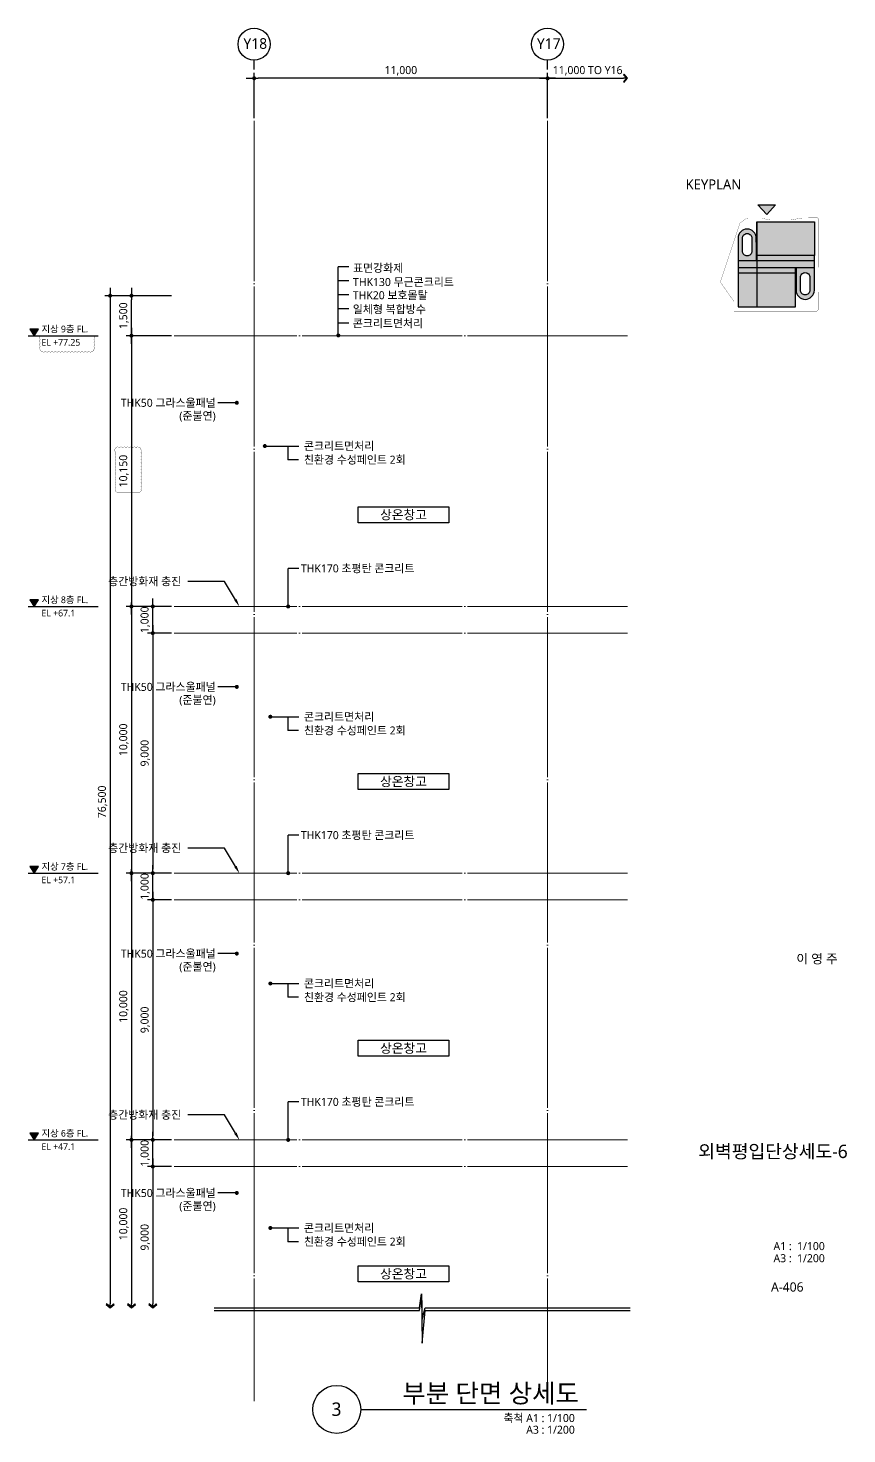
# Model space of a CAD drawing. Header units: millimetres. Extents: x -420989 to -259189, y -1306565 to -1134794.
# Drawn here: x -289897 to -259206, y -1306565 to -1253862 of the extents above; entities that cross this region are included whole.
import ezdxf
from ezdxf.enums import TextEntityAlignment as Align

# ---------------------------------------------------------------- set-up
doc = ezdxf.new("R2010")
doc.units = ezdxf.units.MM
doc.header["$LTSCALE"] = 100
doc.header["$MEASUREMENT"] = 0
for name, pattern in [('CEN', [62, 60, -1, 0, -1]), ('DASHDOTX2', [2, 1, -0.5, 0, -0.5]), ('PHANTOM', [63.5, 31.75, -6.35, 6.35, -6.35, 6.35, -6.35])]:
    doc.linetypes.add(name, pattern=pattern)
doc.layers.get('0').update_dxf_attribs({"linetype": 'CONTINUOUS'})
for name, color, linetype, lineweight in [('A-AXIS-BUBL', 7, 'CONTINUOUS', 25), ('A-AXIS-LINE', 1, 'CEN', 15), ('A-BOND-LIN1', 4, 'DASHDOTX2', 25), ('A-BORD-TEXT', 3, 'CONTINUOUS', 25), ('A-MKXS-TEXT1', 3, 'CONTINUOUS', 25), ('A-MKXX-NAME', 3, 'CONTINUOUS', 25), ('A-MKXX-SYMB', 7, 'CONTINUOUS', 25), ('A-XXXX-SYMB', 7, 'CONTINUOUS', 25), ('A-XXXX-TXT1', 3, 'CONTINUOUS', 25), ('A-XXXX-TXT2', 3, 'CONTINUOUS', 25), ('REV-202205', 20, 'CONTINUOUS', 25)]:
    doc.layers.add(name, color=color, linetype=linetype, lineweight=lineweight)
for name, color, linetype in [('A-DIMS', 7, 'CONTINUOUS'), ('A-MKXS-LEAD', 7, 'CONTINUOUS'), ('A-XXXX-SOLD', 252, 'CONTINUOUS'), ('AA-SYMB', 1, 'CONTINUOUS'), ('SYMB', 7, 'CONTINUOUS'), ('TEXT', 4, 'CONTINUOUS'), ('색상', 7, 'CONTINUOUS')]:
    doc.layers.add(name, color=color, linetype=linetype)
doc.styles.add('HY울릉도L', font='')
doc.styles.add('맑은고딕', font='malgun.ttf')
doc.styles.get('HY울릉도L').set_extended_font_data('HYwulM')
doc.dimstyles.new('CDIM', dxfattribs={"dimtxt": 3, "dimasz": 1.5, "dimexe": 2, "dimexo": 1, "dimgap": 1, "dimtad": 1, "dimdec": 0, "dimrnd": 0.5, "dimzin": 0, "dimdsep": 32, "dimlunit": 6, "dimtxsty": 'HY울릉도L', "dimblk1": '_CIDOT', "dimblk2": '_CIDOT', "dimsah": 1, "dimcen": 5.5, "dimclrd": 2, "dimclre": 2, "dimclrt": 7, "dimadec": 0, "dimazin": 0, "dimtfac": 1, "dimtdec": 0, "dimtix": 1, "dimtmove": 2, "dimatfit": 1, "dimldrblk": '_CIDOT', "dimfxl": 1, "dimtolj": 1, "dimtzin": 0, "dimlwd": -1, "dimarcsym": 0})

# ---------------------------------------------------------------- blocks, each defined once
blk = doc.blocks.new('입단면LEVEL1')
at = {"layer": 'SYMB', "linetype": 'ByBlock'}
blk.add_line((0, 0), (26.26, 0), dxfattribs=at)
blk.add_lwpolyline([(0.64, 2.5), (2.24, 0), (3.84, 2.5)], close=True, dxfattribs=at)
blk.add_solid([(0.64, 2.5), (3.84, 2.5), (2.24, 0)], dxfattribs=at)
at = {"layer": 'TEXT', "style": '맑은고딕'}
for tag, p in [('층레벨', (5.03, 1.28)), ('LEVEL', (5.85, -2.99))]:
    blk.add_attdef(tag, p, '', height=2.5, dxfattribs=at)
blk = doc.blocks.new('A$C0A9F2FD3')
at = {"layer": 'A-MKXS-LEAD'}
blk.add_lwpolyline([(-147, 255), (-559, 945), (-1927, 945)], dxfattribs=at)
blk.add_lwpolyline([(3, -5, 0, 100, 0), (-147, 255, 100, 100, 0)], format="xyseb", dxfattribs=at)
at = {"layer": 'A-MKXS-TEXT1', "style": '맑은고딕'}
blk.add_text('층간방화재 충진', height=300, dxfattribs=at).set_placement((-4919, 945), align=Align.MIDDLE_LEFT)
blk = doc.blocks.new('_CIDOT')
at = {"color": 0, "linetype": 'ByBlock'}
blk.add_line((2, 0), (-1, 0), dxfattribs=at)
at = {"color": 0, "linetype": 'ByBlock', "const_width": 0.5}
blk.add_lwpolyline([(-0.25, 0, 1), (0.25, 0, 1)], format="xyb", close=True, dxfattribs=at)
blk = doc.blocks.new('*D307')
at = {"layer": 'A-DIMS', "lineweight": -2, "transparency": 16777216}
for p, q in [((-284524, -1275544), (-286224, -1275544)), ((-284524, -1285544), (-286224, -1285544))]:
    blk.add_line(p, q, dxfattribs=at)
at = {"layer": 'A-DIMS', "transparency": 16777216}
blk.add_line((-286024, -1275694), (-286024, -1285394), dxfattribs=at)
at = {"layer": 'A-DIMS', "transparency": 16777216, "xscale": 150, "yscale": 150, "zscale": 150}
for p, rotation in [((-286024, -1275544), 90), ((-286024, -1285544), 270)]:
    blk.add_blockref('_CIDOT', p, dxfattribs=dict(at, rotation=rotation))
at = {"layer": 'A-DIMS', "color": 3, "transparency": 16777216, "insert": (-286305, -1280544), "char_height": 300, "attachment_point": 5, "rotation": 90, "style": '맑은고딕'}
blk.add_mtext('\\A1;10,000', dxfattribs=at)
blk = doc.blocks.new('ARROW2')
blk.add_lwpolyline([(-1, 0.87), (-0.26, 0), (-1, -0.87), (-0.85, -1), (0, 0), (-0.85, 1)], close=True)
for points in [[(-1, 0.87), (-0.85, 1), (-0.26, 0), (0, 0)], [(-0.26, 0), (0, 0), (-1, -0.87), (-0.85, -1)]]:
    blk.add_solid(points)
at = {"layer": 'A-XXXX-SYMB'}
blk.add_line((0, 0), (-1, 0), dxfattribs=at)
blk = doc.blocks.new('*D308')
at = {"layer": 'A-DIMS', "lineweight": -2, "transparency": 16777216}
blk.add_line((-284524, -1263895), (-287024, -1263895), dxfattribs=at)
at = {"layer": 'A-DIMS', "transparency": 16777216}
blk.add_line((-286824, -1264045), (-286824, -1301694), dxfattribs=at)
at = {"layer": 'A-DIMS', "transparency": 16777216, "xscale": 150, "yscale": 150, "zscale": 150}
for name, p, rotation in [('_CIDOT', (-286824, -1263895), 90), ('ARROW2', (-286824, -1301844), 270)]:
    blk.add_blockref(name, p, dxfattribs=dict(at, rotation=rotation))
at = {"layer": 'A-DIMS', "color": 3, "transparency": 16777216, "insert": (-287105, -1282870), "char_height": 300, "attachment_point": 5, "rotation": 90, "style": '맑은고딕'}
blk.add_mtext('\\A1;76,500', dxfattribs=at)
blk = doc.blocks.new('*D309')
at = {"layer": 'A-DIMS', "lineweight": -2, "transparency": 16777216}
for p, q in [((-284524, -1285544), (-286224, -1285544)), ((-284524, -1295544), (-286224, -1295544))]:
    blk.add_line(p, q, dxfattribs=at)
at = {"layer": 'A-DIMS', "transparency": 16777216}
blk.add_line((-286024, -1285694), (-286024, -1295394), dxfattribs=at)
at = {"layer": 'A-DIMS', "transparency": 16777216, "xscale": 150, "yscale": 150, "zscale": 150}
for p, rotation in [((-286024, -1285544), 90), ((-286024, -1295544), 270)]:
    blk.add_blockref('_CIDOT', p, dxfattribs=dict(at, rotation=rotation))
at = {"layer": 'A-DIMS', "color": 3, "transparency": 16777216, "insert": (-286305, -1290544), "char_height": 300, "attachment_point": 5, "rotation": 90, "style": '맑은고딕'}
blk.add_mtext('\\A1;10,000', dxfattribs=at)
blk = doc.blocks.new('*D310')
at = {"layer": 'A-DIMS', "transparency": 16777216}
for p, q in [((-285224, -1295394), (-285224, -1295244)), ((-285224, -1296544), (-285224, -1295544)), ((-285224, -1296694), (-285224, -1296844))]:
    blk.add_line(p, q, dxfattribs=at)
at = {"layer": 'A-DIMS', "lineweight": -2, "transparency": 16777216}
for p, q in [((-284524, -1295544), (-285424, -1295544)), ((-284524, -1296544), (-285424, -1296544))]:
    blk.add_line(p, q, dxfattribs=at)
at = {"layer": 'A-DIMS', "transparency": 16777216, "xscale": 150, "yscale": 150, "zscale": 150}
for p, rotation in [((-285224, -1295544), 270), ((-285224, -1296544), 90)]:
    blk.add_blockref('_CIDOT', p, dxfattribs=dict(at, rotation=rotation))
at = {"layer": 'A-DIMS', "color": 3, "transparency": 16777216, "insert": (-285505, -1296044), "char_height": 300, "attachment_point": 5, "rotation": 90, "style": '맑은고딕'}
blk.add_mtext('\\A1;1,000', dxfattribs=at)
blk = doc.blocks.new('*D311')
at = {"layer": 'A-DIMS', "lineweight": -2, "transparency": 16777216}
for p, q in [((-284524, -1286544), (-285424, -1286544)), ((-284524, -1295544), (-285424, -1295544))]:
    blk.add_line(p, q, dxfattribs=at)
at = {"layer": 'A-DIMS', "transparency": 16777216}
blk.add_line((-285224, -1286694), (-285224, -1295394), dxfattribs=at)
at = {"layer": 'A-DIMS', "transparency": 16777216, "xscale": 150, "yscale": 150, "zscale": 150}
for p, rotation in [((-285224, -1286544), 90), ((-285224, -1295544), 270)]:
    blk.add_blockref('_CIDOT', p, dxfattribs=dict(at, rotation=rotation))
at = {"layer": 'A-DIMS', "color": 3, "transparency": 16777216, "insert": (-285505, -1291044), "char_height": 300, "attachment_point": 5, "rotation": 90, "style": '맑은고딕'}
blk.add_mtext('\\A1;9,000', dxfattribs=at)
blk = doc.blocks.new('*D312')
at = {"layer": 'A-DIMS', "transparency": 16777216}
for p, q in [((-285224, -1285394), (-285224, -1285244)), ((-285224, -1286544), (-285224, -1285544)), ((-285224, -1286694), (-285224, -1286844))]:
    blk.add_line(p, q, dxfattribs=at)
at = {"layer": 'A-DIMS', "lineweight": -2, "transparency": 16777216}
for p, q in [((-284524, -1285544), (-285424, -1285544)), ((-284524, -1286544), (-285424, -1286544))]:
    blk.add_line(p, q, dxfattribs=at)
at = {"layer": 'A-DIMS', "transparency": 16777216, "xscale": 150, "yscale": 150, "zscale": 150}
for p, rotation in [((-285224, -1285544), 270), ((-285224, -1286544), 90)]:
    blk.add_blockref('_CIDOT', p, dxfattribs=dict(at, rotation=rotation))
at = {"layer": 'A-DIMS', "color": 3, "transparency": 16777216, "insert": (-285505, -1286044), "char_height": 300, "attachment_point": 5, "rotation": 90, "style": '맑은고딕'}
blk.add_mtext('\\A1;1,000', dxfattribs=at)
blk = doc.blocks.new('*D313')
at = {"layer": 'A-DIMS', "lineweight": -2, "transparency": 16777216}
for p, q in [((-284524, -1276544), (-285424, -1276544)), ((-284524, -1285544), (-285424, -1285544))]:
    blk.add_line(p, q, dxfattribs=at)
at = {"layer": 'A-DIMS', "transparency": 16777216}
blk.add_line((-285224, -1276694), (-285224, -1285394), dxfattribs=at)
at = {"layer": 'A-DIMS', "transparency": 16777216, "xscale": 150, "yscale": 150, "zscale": 150}
for p, rotation in [((-285224, -1276544), 90), ((-285224, -1285544), 270)]:
    blk.add_blockref('_CIDOT', p, dxfattribs=dict(at, rotation=rotation))
at = {"layer": 'A-DIMS', "color": 3, "transparency": 16777216, "insert": (-285505, -1281044), "char_height": 300, "attachment_point": 5, "rotation": 90, "style": '맑은고딕'}
blk.add_mtext('\\A1;9,000', dxfattribs=at)
blk = doc.blocks.new('*D314')
at = {"layer": 'A-DIMS', "transparency": 16777216}
for p, q in [((-285224, -1275394), (-285224, -1275244)), ((-285224, -1276544), (-285224, -1275544)), ((-285224, -1276694), (-285224, -1276844))]:
    blk.add_line(p, q, dxfattribs=at)
at = {"layer": 'A-DIMS', "lineweight": -2, "transparency": 16777216}
for p, q in [((-284524, -1275544), (-285424, -1275544)), ((-284524, -1276544), (-285424, -1276544))]:
    blk.add_line(p, q, dxfattribs=at)
at = {"layer": 'A-DIMS', "transparency": 16777216, "xscale": 150, "yscale": 150, "zscale": 150}
for p, rotation in [((-285224, -1275544), 270), ((-285224, -1276544), 90)]:
    blk.add_blockref('_CIDOT', p, dxfattribs=dict(at, rotation=rotation))
at = {"layer": 'A-DIMS', "color": 3, "transparency": 16777216, "insert": (-285505, -1276044), "char_height": 300, "attachment_point": 5, "rotation": 90, "style": '맑은고딕'}
blk.add_mtext('\\A1;1,000', dxfattribs=at)
blk = doc.blocks.new('*D315')
at = {"layer": 'A-DIMS', "lineweight": -2, "transparency": 16777216}
for p, q in [((-284524, -1265394), (-286224, -1265394)), ((-284524, -1275544), (-286224, -1275544))]:
    blk.add_line(p, q, dxfattribs=at)
at = {"layer": 'A-DIMS', "transparency": 16777216}
blk.add_line((-286024, -1265544), (-286024, -1275394), dxfattribs=at)
at = {"layer": 'A-DIMS', "transparency": 16777216, "xscale": 150, "yscale": 150, "zscale": 150}
for p, rotation in [((-286024, -1265394), 90), ((-286024, -1275544), 270)]:
    blk.add_blockref('_CIDOT', p, dxfattribs=dict(at, rotation=rotation))
at = {"layer": 'A-DIMS', "color": 3, "transparency": 16777216, "insert": (-286305, -1270469), "char_height": 300, "attachment_point": 5, "rotation": 90, "style": '맑은고딕'}
blk.add_mtext('\\A1;10,150', dxfattribs=at)
blk = doc.blocks.new('*D316')
at = {"layer": 'A-DIMS', "lineweight": -2, "transparency": 16777216}
blk.add_line((-284524, -1295544), (-286224, -1295544), dxfattribs=at)
at = {"layer": 'A-DIMS', "transparency": 16777216}
blk.add_line((-286024, -1295694), (-286024, -1301694), dxfattribs=at)
at = {"layer": 'A-DIMS', "transparency": 16777216, "xscale": 150, "yscale": 150, "zscale": 150}
for name, p, rotation in [('_CIDOT', (-286024, -1295544), 90), ('ARROW2', (-286024, -1301844), 270)]:
    blk.add_blockref(name, p, dxfattribs=dict(at, rotation=rotation))
at = {"layer": 'A-DIMS', "color": 3, "transparency": 16777216, "insert": (-286305, -1298694), "char_height": 300, "attachment_point": 5, "rotation": 90, "style": '맑은고딕'}
blk.add_mtext('\\A1;10,000', dxfattribs=at)
blk = doc.blocks.new('*D317')
at = {"layer": 'A-DIMS', "lineweight": -2, "transparency": 16777216}
blk.add_line((-284524, -1296544), (-285424, -1296544), dxfattribs=at)
at = {"layer": 'A-DIMS', "transparency": 16777216}
blk.add_line((-285224, -1296694), (-285224, -1301694), dxfattribs=at)
at = {"layer": 'A-DIMS', "transparency": 16777216, "xscale": 150, "yscale": 150, "zscale": 150}
for name, p, rotation in [('_CIDOT', (-285224, -1296544), 90), ('ARROW2', (-285224, -1301844), 270)]:
    blk.add_blockref(name, p, dxfattribs=dict(at, rotation=rotation))
at = {"layer": 'A-DIMS', "color": 3, "transparency": 16777216, "insert": (-285505, -1299194), "char_height": 300, "attachment_point": 5, "rotation": 90, "style": '맑은고딕'}
blk.add_mtext('\\A1;9,000', dxfattribs=at)
blk = doc.blocks.new('*D318')
at = {"layer": 'A-DIMS', "lineweight": -2, "transparency": 16777216}
for p, q in [((-284524, -1263895), (-286224, -1263895)), ((-284524, -1265394), (-286224, -1265394))]:
    blk.add_line(p, q, dxfattribs=at)
at = {"layer": 'A-DIMS', "transparency": 16777216}
blk.add_line((-286024, -1265244), (-286024, -1264045), dxfattribs=at)
at = {"layer": 'A-DIMS', "transparency": 16777216, "xscale": 150, "yscale": 150, "zscale": 150}
for p, rotation in [((-286024, -1263895), 90), ((-286024, -1265394), 270)]:
    blk.add_blockref('_CIDOT', p, dxfattribs=dict(at, rotation=rotation))
at = {"layer": 'A-DIMS', "color": 3, "transparency": 16777216, "insert": (-286305, -1264645), "char_height": 300, "attachment_point": 5, "rotation": 90, "style": '맑은고딕'}
blk.add_mtext('\\A1;1,500', dxfattribs=at)
blk = doc.blocks.new('*D327')
at = {"layer": 'A-DIMS', "lineweight": -2, "transparency": 16777216}
for p, q in [((-281424, -1257244), (-281424, -1255544)), ((-270424, -1257244), (-270424, -1255544))]:
    blk.add_line(p, q, dxfattribs=at)
at = {"layer": 'A-DIMS', "transparency": 16777216}
blk.add_line((-270574, -1255744), (-281274, -1255744), dxfattribs=at)
at = {"layer": 'A-DIMS', "transparency": 16777216, "xscale": 150, "yscale": 150, "zscale": 150, "rotation": 180}
blk.add_blockref('_CIDOT', (-281424, -1255744), dxfattribs=at)
at = {"layer": 'A-DIMS', "transparency": 16777216, "xscale": 150, "yscale": 150, "zscale": 150}
blk.add_blockref('_CIDOT', (-270424, -1255744), dxfattribs=at)
at = {"layer": 'A-DIMS', "color": 3, "transparency": 16777216, "insert": (-275924, -1255463), "char_height": 300, "attachment_point": 5, "style": '맑은고딕'}
blk.add_mtext('\\A1;11,000', dxfattribs=at)
blk = doc.blocks.new('*D335')
at = {"layer": 'A-DIMS', "lineweight": -2, "transparency": 16777216}
blk.add_line((-270424, -1257244), (-270424, -1255544), dxfattribs=at)
at = {"layer": 'A-DIMS', "transparency": 16777216}
blk.add_line((-270274, -1255744), (-267574, -1255744), dxfattribs=at)
at = {"layer": 'A-DIMS', "transparency": 16777216, "xscale": 150, "yscale": 150, "zscale": 150, "rotation": 180}
blk.add_blockref('_CIDOT', (-270424, -1255744), dxfattribs=at)
at = {"layer": 'A-DIMS', "transparency": 16777216, "xscale": 150, "yscale": 150, "zscale": 150}
blk.add_blockref('ARROW2', (-267424, -1255744), dxfattribs=at)
at = {"layer": 'A-DIMS', "color": 3, "transparency": 16777216, "insert": (-268924, -1255463), "char_height": 300, "attachment_point": 5, "style": '맑은고딕'}
blk.add_mtext('\\A1;11,000 TO Y16', dxfattribs=at)

msp = doc.modelspace()

# ---------------------------------------------------------------- hatches: boundary and pattern name
h = msp.add_hatch(color=253)
h.dxf.hatch_style = 1
h.paths.add_polyline_path([(-260426, -1261119.8), (-262577.1, -1261119.8), (-262577.1, -1262382.1), (-260426, -1262382.1)])
h.paths.add_polyline_path([(-261135.5, -1263044.7), (-263286.6, -1263044.7), (-263286.6, -1264306.9), (-261135.5, -1264306.9)])
at = {"layer": 'A-MKXS-LEAD'}
h = msp.add_hatch(color=256, dxfattribs=at)
h.dxf.hatch_style = 1
h.paths.add_polyline_path([(-261877.7, -1260489.1), (-262211.1, -1260856.1), (-262544.4, -1260489.1)])
at = {"layer": '색상'}
h = msp.add_hatch(color=254, dxfattribs=at)
h.dxf.hatch_style = 1
h.paths.add_polyline_path([(-262601.4, -1261738.8, 0.4142136), (-262944, -1261396.2, 0.4142136), (-263286.6, -1261738.8), (-263286.6, -1261892.3), (-263286.6, -1262576), (-262601.4, -1262576)])
h.paths.add_polyline_path([(-262944, -1262398.2, -0.4142136), (-263118.6, -1262223.7), (-263118.6, -1262070.1), (-263118.6, -1261908.5), (-263118.6, -1261738.8, -0.4142136), (-262944, -1261564.3, -0.4142136), (-262769.5, -1261738.8), (-262769.5, -1261892.3), (-262769.5, -1262054), (-262769.5, -1262223.7, -0.4142136)], flags=16)
h.paths.add_polyline_path([(-260426, -1262382.1), (-262577.1, -1262382.1), (-262577.1, -1262576), (-260426, -1262576)])
h.paths.add_polyline_path([(-260426, -1262576), (-263286.6, -1262576), (-263286.6, -1262850.7), (-260426, -1262850.7)])
h.paths.add_polyline_path([(-261135.5, -1262850.7), (-263286.6, -1262850.7), (-263286.6, -1263044.7), (-261135.5, -1263044.7)])
h.paths.add_polyline_path([(-260426, -1262850.7), (-261111.3, -1262850.7), (-261111.3, -1263356.6), (-261111.3, -1263687.9, 0.4142136), (-260768.7, -1264030.5, 0.4142136), (-260426, -1263687.9), (-260426, -1263518.2), (-260426, -1263356.6)])
h.paths.add_polyline_path([(-260594.1, -1263203.1), (-260594.1, -1263356.6), (-260594.1, -1263518.2), (-260594.1, -1263687.9, -0.4142136), (-260768.7, -1263862.4, -0.4142136), (-260943.2, -1263687.9), (-260943.2, -1263534.4), (-260943.2, -1263372.8), (-260943.2, -1263203.1, -0.4142136), (-260768.7, -1263028.5, -0.4142136)], flags=16)

# ---------------------------------------------------------------- linework, layer by layer
for p, q in [((-263286.6, -1261738.8), (-263286.6, -1261892.3)), ((-263286.6, -1261892.3), (-263286.6, -1263044.7)), ((-262601.4, -1261738.8), (-262601.4, -1262576)), ((-262601.4, -1261892.3), (-262601.4, -1261738.8)), ((-263286.6, -1262576), (-260426, -1262576)), ((-262577.1, -1262382.1), (-262577.1, -1262576)), ((-260426, -1263356.6), (-260426, -1262382.1)), ((-260426, -1262850.7), (-263286.6, -1262850.7)), ((-261135.5, -1263044.7), (-261135.5, -1262850.7)), ((-261111.3, -1262850.7), (-261111.3, -1263356.6)), ((-261111.3, -1263356.6), (-261111.3, -1263687.9)), ((-260426, -1263518.2), (-260426, -1263356.6)), ((-260426, -1263687.9), (-260426, -1263518.2))]:
    msp.add_line(p, q)
for points in [[(-262577.1, -1261119.8), (-260426, -1261119.8), (-260426, -1262382.1), (-262577.1, -1262382.1)], [(-263286.6, -1264306.9), (-261135.5, -1264306.9), (-261135.5, -1263044.7), (-263286.6, -1263044.7)]]:
    msp.add_lwpolyline(points, close=True)
for points in [[(-262769.5, -1261738.8), (-262769.5, -1261892.3), (-262769.5, -1262054), (-262769.5, -1262223.7, -0.4142136), (-262944, -1262398.2, -0.4142136), (-263118.6, -1262223.7), (-263118.6, -1262070.1), (-263118.6, -1261908.5), (-263118.6, -1261738.8, -0.4142136), (-262944, -1261564.3, -0.4142136), (-262769.5, -1261738.8)], [(-260594.1, -1263203.1), (-260594.1, -1263356.6), (-260594.1, -1263518.2), (-260594.1, -1263687.9, -0.4142136), (-260768.7, -1263862.4, -0.4142136), (-260943.2, -1263687.9), (-260943.2, -1263534.4), (-260943.2, -1263372.8), (-260943.2, -1263203.1, -0.4142136), (-260768.7, -1263028.5, -0.4142136), (-260594.1, -1263203.1)]]:
    msp.add_lwpolyline(points, format="xyb", close=True)
for centre, start, end in [((-262944, -1261738.8), 90, 180), ((-262944, -1261738.8), 0, 90), ((-260768.7, -1263687.9), 180, 270), ((-260768.7, -1263687.9), 270, 0)]:
    msp.add_arc(centre, 342.6, start, end)
at = {"layer": 'A-AXIS-BUBL', "ltscale": 0.2}
for p, q in [((-281424.4, -1255412.4), (-281424.4, -1255062.4)), ((-270424.4, -1255412.4), (-270424.4, -1255062.4))]:
    msp.add_line(p, q, dxfattribs=at)
for centre in [(-281426.9, -1254462.4), (-270426.9, -1254462.4)]:
    msp.add_circle(centre, 600, dxfattribs=at)
at = {"layer": 'A-AXIS-LINE'}
for p, q in [((-281424.4, -1257344.2), (-281424.4, -1305344.2)), ((-270424.4, -1257344.2), (-270424.4, -1305344.2)), ((-267424.4, -1265394.2), (-284424.4, -1265394.2)), ((-267424.4, -1275544.2), (-284424.4, -1275544.2)), ((-267424.4, -1276544.2), (-284424.4, -1276544.2)), ((-267424.4, -1285544.2), (-284424.4, -1285544.2)), ((-267424.4, -1286544.2), (-284424.4, -1286544.2)), ((-267424.4, -1295544.2), (-284424.4, -1295544.2)), ((-267424.4, -1296544.2), (-284424.4, -1296544.2))]:
    msp.add_line(p, q, dxfattribs=at)
at = {"layer": 'A-BOND-LIN1', "color": 1, "linetype": 'PHANTOM', "ltscale": 50, "const_width": 8.08}
msp.add_lwpolyline([(-263620.5, -1262395.3), (-263211.1, -1261168.1), (-262988.1, -1261007.8), (-262879.2, -1260991.6), (-262686, -1260993), (-262530.1, -1260992.2), (-262394, -1260992.2), (-262169.2, -1261037.7), (-262079.3, -1261055.9), (-261322.1, -1261057.3), (-261200.8, -1261036.4), (-261033.1, -1261007), (-260906.3, -1260983.7), (-260314.5, -1260972.8), (-260256.3, -1261031.4), (-260256.4, -1261048), (-260256.5, -1261070.1), (-260256.9, -1261129.6), (-260259.5, -1262396.1), (-260269.2, -1264413.8), (-260326.9, -1264470.5), (-263435.4, -1264470.5), (-263437.8, -1264112.2), (-263950.8, -1263381.4), (-263739.8, -1262749.3), (-263650.8, -1262482.6), (-263621.6, -1262395.3)], close=True, dxfattribs=at)
at = {"layer": 'A-MKXS-LEAD'}
for p, q in [((-278270.3, -1265383.9), (-278270.3, -1262813.5)), ((-277870.3, -1262813.5), (-278270.3, -1262813.5)), ((-277870.3, -1263339.9), (-278270.3, -1263339.9)), ((-277870.3, -1263866.3), (-278270.3, -1263866.3)), ((-277870.3, -1264392.7), (-278270.3, -1264392.7)), ((-277870.3, -1264919.2), (-278270.3, -1264919.2)), ((-282074.4, -1267909.3), (-282786.3, -1267909.3)), ((-281024.3, -1269530.2), (-279754.2, -1269530.2)), ((-280155.6, -1269530.2), (-280155.6, -1270043.7)), ((-279755.6, -1270043.7), (-280155.6, -1270043.7)), ((-280148.9, -1275544.2), (-280148.9, -1274117.4)), ((-279748.9, -1274117.4), (-280148.9, -1274117.4)), ((-282074.4, -1278559.3), (-282786.3, -1278559.3)), ((-280816.9, -1279680.2), (-279754.2, -1279680.2)), ((-280155.6, -1279680.2), (-280155.6, -1280193.7)), ((-279755.6, -1280193.7), (-280155.6, -1280193.7)), ((-280148.9, -1285544.2), (-280148.9, -1284117.4)), ((-279748.9, -1284117.4), (-280148.9, -1284117.4)), ((-282074.4, -1288559.3), (-282786.3, -1288559.3)), ((-280816.9, -1289680.2), (-279754.2, -1289680.2)), ((-280155.6, -1289680.2), (-280155.6, -1290193.7)), ((-279755.6, -1290193.7), (-280155.6, -1290193.7)), ((-280148.9, -1295544.2), (-280148.9, -1294117.4)), ((-279748.9, -1294117.4), (-280148.9, -1294117.4)), ((-282074.4, -1297532.2), (-282786.3, -1297532.2)), ((-280816.9, -1298845.7), (-279754.2, -1298845.7)), ((-280155.6, -1298845.7), (-280155.6, -1299359.2)), ((-279755.6, -1299359.2), (-280155.6, -1299359.2))]:
    msp.add_line(p, q, dxfattribs=at)
msp.add_lwpolyline([(-261877.7, -1260489.1), (-262211.1, -1260856.1), (-262544.4, -1260489.1)], close=True, dxfattribs=at)
at = {"layer": 'A-MKXS-LEAD', "const_width": 75}
for points in [[(-278307.8, -1265383.9, 1), (-278232.8, -1265383.9, 1)], [(-282111.9, -1267909.3, 1), (-282036.9, -1267909.3, 1)], [(-280986.8, -1269530.2, -1), (-281061.8, -1269530.2, -1)], [(-280186.4, -1275544.2, 1), (-280111.4, -1275544.2, 1)], [(-282111.9, -1278559.3, 1), (-282036.9, -1278559.3, 1)], [(-280779.4, -1279680.2, -1), (-280854.4, -1279680.2, -1)], [(-280186.4, -1285544.2, 1), (-280111.4, -1285544.2, 1)], [(-282111.9, -1288559.3, 1), (-282036.9, -1288559.3, 1)], [(-280779.4, -1289680.2, -1), (-280854.4, -1289680.2, -1)], [(-280186.4, -1295544.2, 1), (-280111.4, -1295544.2, 1)], [(-282111.9, -1297532.2, 1), (-282036.9, -1297532.2, 1)], [(-280779.4, -1298845.7, -1), (-280854.4, -1298845.7, -1)]]:
    msp.add_lwpolyline(points, format="xyb", close=True, dxfattribs=at)
at = {"layer": 'A-MKXX-SYMB'}
for points in [[(-274124.4, -1272405.3), (-277524.4, -1272405.3), (-277524.4, -1271805.3), (-274124.4, -1271805.3)], [(-274124.4, -1282405.3), (-277524.4, -1282405.3), (-277524.4, -1281805.3), (-274124.4, -1281805.3)], [(-274124.4, -1292405.3), (-277524.4, -1292405.3), (-277524.4, -1291805.3), (-274124.4, -1291805.3)], [(-274124.4, -1300863.4), (-277524.4, -1300863.4), (-277524.4, -1300263.4), (-274124.4, -1300263.4)]]:
    msp.add_lwpolyline(points, close=True, dxfattribs=at)
at = {"layer": 'A-XXXX-SOLD'}
msp.add_line((-262577.1, -1261119.8), (-262577.1, -1264306.9), dxfattribs=at)
at = {"layer": 'A-XXXX-SYMB'}
msp.add_line((-277426.1, -1305648.9), (-268962.6, -1305648.9), dxfattribs=at)
msp.add_circle((-278326.1, -1305648.9), 900, dxfattribs=at)
at = {"layer": 'AA-SYMB'}
for points in [[(-282924.4, -1301844.2), (-275223.5, -1301844.2), (-275156, -1301311.8), (-275122.4, -1302265.5), (-275015.8, -1301844.2), (-267324.4, -1301844.2)], [(-282924.4, -1301944.2), (-275223.5, -1301944.2), (-275156, -1301411.8), (-275122.4, -1303165.5), (-275015.8, -1301944.2), (-267324.4, -1301944.2)]]:
    msp.add_lwpolyline(points, dxfattribs=at)
at = {"layer": 'REV-202205', "const_width": 10}
for points in [[(-289438.8, -1265413.9, -0.5205671), (-289313.8, -1265413.9, -0.5205671), (-289188.8, -1265413.9, -0.5205671), (-289063.8, -1265413.9, -0.5205671), (-288938.8, -1265413.9, -0.5205671), (-288813.8, -1265413.9, -0.5205671), (-288688.8, -1265413.9, -0.5205671), (-288563.8, -1265413.9, -0.5205671), (-288438.8, -1265413.9, -0.5205671), (-288313.8, -1265413.9, -0.5205671), (-288188.8, -1265413.9, -0.5205671), (-288063.8, -1265413.9, -0.5205671), (-287938.8, -1265413.9, -0.5205671), (-287813.8, -1265413.9, -0.5205671), (-287688.8, -1265413.9, -0.5205671), (-287563.8, -1265413.9, -0.5205671), (-287438.8, -1265413.9, -0.5205671), (-287436.9, -1265536.9, -0.5205671), (-287436.9, -1265661.9, -0.5205671), (-287436.9, -1265786.9, -0.5205671), (-287436.9, -1265911.9, -0.5205671), (-287498.1, -1265975.8, -0.5205671), (-287623.1, -1265975.8, -0.5205671), (-287748.1, -1265975.8, -0.5205671), (-287873.1, -1265975.8, -0.5205671), (-287998.1, -1265975.8, -0.5205671), (-288123.1, -1265975.8, -0.5205671), (-288248.1, -1265975.8, -0.5205671), (-288373.1, -1265975.8, -0.5205671), (-288498.1, -1265975.8, -0.5205671), (-288623.1, -1265975.8, -0.5205671), (-288748.1, -1265975.8, -0.5205671), (-288873.1, -1265975.8, -0.5205671), (-288998.1, -1265975.8, -0.5205671), (-289123.1, -1265975.8, -0.5205671), (-289248.1, -1265975.8, -0.5205671), (-289373.1, -1265975.8, -0.5205671), (-289438.8, -1265916.5, -0.5205671), (-289438.8, -1265791.5, -0.5205671), (-289438.8, -1265666.5, -0.5205671), (-289438.8, -1265541.5, -0.5205671)], [(-286602.2, -1269596.7, -0.5205671), (-286477.2, -1269596.7, -0.5205671), (-286352.2, -1269596.7, -0.5205671), (-286227.2, -1269596.7, -0.5205671), (-286102.2, -1269596.7, -0.5205671), (-285977.2, -1269596.7, -0.5205671), (-285852.2, -1269596.7, -0.5205671), (-285727.2, -1269596.7, -0.5205671), (-285670.1, -1269664.6, -0.5205671), (-285670.1, -1269789.6, -0.5205671), (-285670.1, -1269914.6, -0.5205671), (-285670.1, -1270039.6, -0.5205671), (-285670.1, -1270164.6, -0.5205671), (-285670.1, -1270289.6, -0.5205671), (-285670.1, -1270414.6, -0.5205671), (-285670.1, -1270539.6, -0.5205671), (-285670.1, -1270664.6, -0.5205671), (-285670.1, -1270789.6, -0.5205671), (-285670.1, -1270914.6, -0.5205671), (-285670.1, -1271039.6, -0.5205671), (-285670.1, -1271164.6, -0.5205671), (-285704.7, -1271255, -0.5205671), (-285829.7, -1271255, -0.5205671), (-285954.7, -1271255, -0.5205671), (-286079.7, -1271255, -0.5205671), (-286204.7, -1271255, -0.5205671), (-286329.7, -1271255, -0.5205671), (-286454.7, -1271255, -0.5205671), (-286579.7, -1271255, -0.5205671), (-286602.2, -1271152.6, -0.5205671), (-286602.2, -1271027.6, -0.5205671), (-286602.2, -1270902.6, -0.5205671), (-286602.2, -1270777.6, -0.5205671), (-286602.2, -1270652.6, -0.5205671), (-286602.2, -1270527.6, -0.5205671), (-286602.2, -1270402.6, -0.5205671), (-286602.2, -1270277.6, -0.5205671), (-286602.2, -1270152.6, -0.5205671), (-286602.2, -1270027.6, -0.5205671), (-286602.2, -1269902.6, -0.5205671), (-286602.2, -1269777.6, -0.5205671)]]:
    msp.add_lwpolyline(points, format="xyb", close=True, dxfattribs=at)

# ---------------------------------------------------------------- block references
at = {"layer": 'A-MKXS-TEXT1'}
for p in [(-281977.4, -1275547.9), (-281977.4, -1285547.9), (-281977.4, -1295547.9)]:
    msp.add_blockref('A$C0A9F2FD3', p, dxfattribs=at)
at = {"layer": 'TEXT'}
ref = msp.add_blockref('입단면LEVEL1', (-289896.8, -1265394.2), dxfattribs=dict(at, xscale=100, yscale=100, zscale=100))
ref.add_attrib('층레벨', ' 지상 9층 FL.', (-289480.1, -1265269.2, 0), dxfattribs={"height": 250, "style": '맑은고딕'})
ref.add_attrib('LEVEL', ' EL +77.25', (-289480.1, -1265769.2, 0), dxfattribs={"height": 250, "style": '맑은고딕'})
ref = msp.add_blockref('입단면LEVEL1', (-289896.8, -1275544.2), dxfattribs=dict(at, xscale=100, yscale=100, zscale=100))
ref.add_attrib('층레벨', ' 지상 8층 FL.', (-289480.1, -1275419.2, 0), dxfattribs={"height": 250, "style": '맑은고딕'})
ref.add_attrib('LEVEL', ' EL +67.1', (-289480.1, -1275919.2, 0), dxfattribs={"height": 250, "style": '맑은고딕'})
ref = msp.add_blockref('입단면LEVEL1', (-289896.8, -1285544.2), dxfattribs=dict(at, xscale=100, yscale=100, zscale=100))
ref.add_attrib('층레벨', ' 지상 7층 FL.', (-289480.1, -1285419.2, 0), dxfattribs={"height": 250, "style": '맑은고딕'})
ref.add_attrib('LEVEL', ' EL +57.1', (-289480.1, -1285919.2, 0), dxfattribs={"height": 250, "style": '맑은고딕'})
ref = msp.add_blockref('입단면LEVEL1', (-289896.8, -1295544.2), dxfattribs=dict(at, xscale=100, yscale=100, zscale=100))
ref.add_attrib('층레벨', ' 지상 6층 FL.', (-289480.1, -1295419.2, 0), dxfattribs={"height": 250, "style": '맑은고딕'})
ref.add_attrib('LEVEL', ' EL +47.1', (-289480.1, -1295919.2, 0), dxfattribs={"height": 250, "style": '맑은고딕'})

# ---------------------------------------------------------------- texts
at = {"ltscale": 100, "style": '맑은고딕'}
msp.add_text('KEYPLAN', height=375, dxfattribs=at).set_placement((-265252.7, -1260020.8), align=Align.BOTTOM_LEFT)
at = {"layer": 'A-BORD-TEXT', "style": '맑은고딕'}
for s, height, p in [('이 영 주', 350, (-260323.9, -1288753.6)), ('외벽평입단상세도-6', 500, (-261976.5, -1295973.7))]:
    msp.add_text(s, height=height, dxfattribs=at).set_placement(p, align=Align.MIDDLE_CENTER)
for s, height, p in [('A1 :  1/100', 300, (-260033.9, -1299675.2)), ('A3 :  1/200', 300, (-260033.9, -1300128.7)), ('A-406', 350, (-260830, -1301232.3))]:
    msp.add_text(s, height=height, dxfattribs=at).set_placement(p, align=Align.RIGHT)
at = {"layer": 'A-MKXS-TEXT1', "style": '맑은고딕'}
for s, p in [('표면강화제', (-277717.6, -1262855.4)), ('THK130 무근콘크리트', (-277717.6, -1263381.8)), ('THK20 보호몰탈', (-277725.8, -1263877.5)), ('일체형 복합방수', (-277725.8, -1264404)), ('콘크리트면처리', (-277725.8, -1264930.4)), ('콘크리트면처리', (-279557.9, -1269530.2)), ('친환경 수성페인트 2회', (-279559.2, -1270043.7)), ('THK170 초평탄 콘크리트', (-279672.5, -1274117.4)), ('콘크리트면처리', (-279557.9, -1279680.2)), ('친환경 수성페인트 2회', (-279559.2, -1280193.7)), ('THK170 초평탄 콘크리트', (-279672.5, -1284117.4)), ('콘크리트면처리', (-279557.9, -1289680.2)), ('친환경 수성페인트 2회', (-279559.2, -1290193.7)), ('THK170 초평탄 콘크리트', (-279672.5, -1294117.4)), ('콘크리트면처리', (-279557.9, -1298845.7)), ('친환경 수성페인트 2회', (-279559.2, -1299359.2))]:
    msp.add_text(s, height=300, dxfattribs=at).set_placement(p, align=Align.MIDDLE_LEFT)
for s, p in [('THK50 그라스울패널', (-282866, -1267909.3)), ('(준불연)', (-282866, -1268397.8)), ('THK50 그라스울패널', (-282866, -1278559.3)), ('(준불연)', (-282866, -1279047.8)), ('THK50 그라스울패널', (-282866, -1288559.3)), ('(준불연)', (-282866, -1289047.8)), ('THK50 그라스울패널', (-282866, -1297532.2)), ('(준불연)', (-282866, -1298020.7))]:
    msp.add_text(s, height=300, dxfattribs=at).set_placement(p, align=Align.MIDDLE_RIGHT)
at = {"layer": 'A-MKXX-NAME', "style": '맑은고딕'}
for p in [(-275824.4, -1272105.3), (-275824.4, -1282105.3), (-275824.4, -1292105.3), (-275824.4, -1300563.4)]:
    msp.add_text('상온창고', height=350, dxfattribs=at).set_placement(p, align=Align.MIDDLE_CENTER)
at = {"layer": 'A-XXXX-TXT1', "style": '맑은고딕'}
msp.add_text('부분 단면 상세도', height=700, dxfattribs=at).set_placement((-269248.5, -1305603.7), align=Align.BOTTOM_RIGHT)
msp.add_text('3', height=500, dxfattribs=at).set_placement((-278337.7, -1305638.3), align=Align.MIDDLE)
for s, p in [('축척 A1 : 1/100', (-269404.2, -1305821.2)), ('A3 : 1/200', (-269404.2, -1306259.1))]:
    msp.add_text(s, height=300, dxfattribs=at).set_placement(p, align=Align.TOP_RIGHT)
at = {"layer": 'A-XXXX-TXT2', "ltscale": 0.2, "style": '맑은고딕'}
for s, p in [('Y18', (-281381.7, -1254440.3)), ('Y17', (-270381.7, -1254440.3))]:
    msp.add_text(s, height=400, dxfattribs=at).set_placement(p, align=Align.MIDDLE)

# ---------------------------------------------------------------- dimensions: what is measured, and where the dimension line sits
at = {"layer": 'A-DIMS'}
dim = msp.add_linear_dim(base=(-267424.4, -1255744.2), p1=(-270424.4, -1257344.2), p2=(-267424.4, -1257344.2), text='11,000 TO Y16', dimstyle='CDIM', override={"dimscale": 100, "dimtxsty": '맑은고딕', "dimblk2": 'ARROW2', "dimse2": 1, "dimclrd": 256, "dimclre": 256, "dimclrt": 3}, dxfattribs=at)
dim.commit()
dim.dimension.update_dxf_attribs({"geometry": '*D335', "text_midpoint": (-268924.4, -1255463.3)})
for base, p1, p2, angle, picture, middle in [((-281424.4, -1255744.2), (-270424.4, -1257344.2), (-281424.4, -1257344.2), 180, '*D327', (-275924.4, -1255463.3)), ((-286024.4, -1263894.9), (-284424.4, -1265394.2), (-284424.4, -1263894.9), 90, '*D318', (-286305.4, -1264644.6)), ((-286024.4, -1275544.2), (-284424.4, -1265394.2), (-284424.4, -1275544.2), 270, '*D315', (-286305.4, -1270469.2)), ((-286024.4, -1285544.2), (-284424.4, -1275544.2), (-284424.4, -1285544.2), 270, '*D307', (-286305.4, -1280544.2)), ((-285224.4, -1275544.2), (-284424.4, -1276544.2), (-284424.4, -1275544.2), 90, '*D314', (-285505.4, -1276044.2)), ((-285224.4, -1285544.2), (-284424.4, -1276544.2), (-284424.4, -1285544.2), 270, '*D313', (-285504.6, -1281044.2)), ((-286024.4, -1295544.2), (-284424.4, -1285544.2), (-284424.4, -1295544.2), 270, '*D309', (-286305.4, -1290544.2)), ((-285224.4, -1285544.2), (-284424.4, -1286544.2), (-284424.4, -1285544.2), 90, '*D312', (-285505.4, -1286044.2)), ((-285224.4, -1295544.2), (-284424.4, -1286544.2), (-284424.4, -1295544.2), 270, '*D311', (-285504.6, -1291044.2)), ((-285224.4, -1295544.2), (-284424.4, -1296544.2), (-284424.4, -1295544.2), 90, '*D310', (-285505.4, -1296044.2))]:
    dim = msp.add_linear_dim(base=base, p1=p1, p2=p2, angle=angle, dimstyle='CDIM', override={"dimscale": 100, "dimtxsty": '맑은고딕', "dimclrd": 256, "dimclre": 256, "dimclrt": 3}, dxfattribs=at)
    dim.commit()
    dim.dimension.update_dxf_attribs({"geometry": picture, "text_midpoint": middle})
for base, p1, text, picture, middle in [((-286824.4, -1301844.2), (-284424.4, -1263894.9), '76,500', '*D308', (-287104.6, -1282869.6)), ((-286024.4, -1301844.2), (-284424.4, -1295544.2), '10,000', '*D316', (-286305.4, -1298694.2)), ((-285224.4, -1301844.2), (-284424.4, -1296544.2), '9,000', '*D317', (-285504.6, -1299194.2))]:
    dim = msp.add_linear_dim(base=base, p1=p1, p2=(-284424.4, -1301844.2), angle=270, text=text, dimstyle='CDIM', override={"dimscale": 100, "dimtxsty": '맑은고딕', "dimblk2": 'ARROW2', "dimse2": 1, "dimclrd": 256, "dimclre": 256, "dimclrt": 3}, dxfattribs=at)
    dim.commit()
    dim.dimension.update_dxf_attribs({"geometry": picture, "text_midpoint": middle})

doc.saveas('drawing.dxf')
